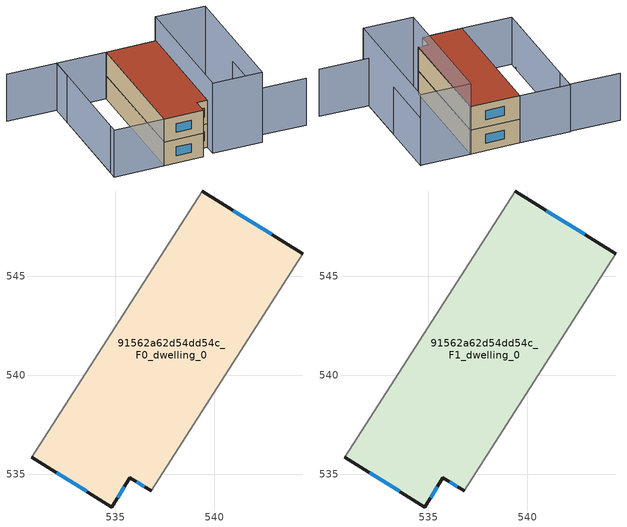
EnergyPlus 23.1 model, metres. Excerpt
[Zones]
91562a62d54dd54c_F0_dwelling_0
 floor ground (EU_floor_Construction): 544.48,546.15 536.8,534.17 535.74,534.83 534.82,533.35 530.77,535.86 539.38,549.32 z0
 wall outside (EU_wall_Construction): 530.77,535.86 534.82,533.35 535.74,534.83 536.8,534.17 / 544.48,546.15 539.38,549.32 z0:3
 wall adiabatic (EU_wall_Construction): 536.8,534.17 544.48,546.15 / 539.38,549.32 530.77,535.86 z0:3
 window (EU_Window_Construction): 536.07,534.62 536.47,534.37 / 535.11,533.81 535.45,534.37 / 532.03,535.08 533.56,534.13 / 542.89,547.14 540.97,548.33 z0.93:2.07
91562a62d54dd54c_F1_dwelling_0
 floor to 91562a62d54dd54c_F0_dwelling_0 (EU_floor_Construction): 544.48,546.15 536.8,534.17 535.74,534.83 534.82,533.35 530.76,535.86 539.38,549.32 z3
 wall outside (EU_wall_Construction): 530.77,535.86 534.82,533.35 535.74,534.83 536.8,534.17 / 544.48,546.15 539.38,549.32 z3:6
 wall adiabatic (EU_wall_Construction): 536.8,534.17 544.48,546.15 / 539.38,549.32 530.77,535.86 z3:6
 window (EU_Window_Construction): 536.07,534.62 536.47,534.37 / 535.11,533.81 535.45,534.37 / 532.03,535.08 533.56,534.13 / 542.89,547.14 540.97,548.33 z3.93:5.07
 roof outside (EU_roof_Construction): 536.8,534.17 544.48,546.15 539.38,549.32 530.77,535.86 534.82,533.35 535.74,534.83 z6
shading: 546.93,527.79 541.9,531.01 / 541.9,531.01 549.62,543.06 / 529.2,555.73 534.26,552.49 / 534.26,552.49 526.28,540.02 / 525.69,539.1 534.31,552.56 / 534.31,552.56 539.38,549.32 / 539.38,549.32 530.76,535.86 / 530.76,535.86 525.69,539.1 z0:6; 549.57,542.99 541.07,529.71 / 541.07,529.71 536.02,532.95 / 536.02,532.95 544.52,546.22 / 544.52,546.22 549.57,542.99 z0:9
[Building]
EU S2 Campaign: North Axis=0; Terrain=City; Solar Distribution=FullExterior
[Site:Location]
Montreal-Trudeau.Intl.AP: Latitude=45.4667; Longitude=-73.75; Time Zone=-5; Elevation=36
[SizingPeriod:WeatherFileDays]
AnnualSizingPeriod: Begin Month=1; Begin Day of Month=1; End Month=12; End Day of Month=31; Day of Week for Start Day=Monday; Use Weather File Daylight Saving Period=No; Use Weather File Rain and Snow Indicators=No
[MATERIAL]
EU_InternalMass_Material: Roughness=MediumRough; Thickness=0.1; Conductivity=1; Density=1800; Specific Heat=900; Thermal Absorptance=0.9; Solar Absorptance=0.7; Visible Absorptance=0.7
[MATERIAL:NOMASS] Roughness=MediumRough; Thermal Absorptance=0.9; Solar Absorptance=0.7; Visible Absorptance=0.7
Name | Thermal Resistance
EU_wall_NoMass; EU_floor_NoMass | 1.51479
EU_roof_NoMass | 2.84114
[WINDOWMATERIAL:SIMPLEGLAZINGSYSTEM]
EU_Window_SimpleGlazing: UFactor=3.53504; Solar Heat Gain Coefficient=0.8; Visible Transmittance=0.8
[CONSTRUCTION]
EU_wall_Construction: EU_wall_NoMass
EU_roof_Construction: EU_roof_NoMass
EU_floor_Construction: EU_floor_NoMass
EU_Window_Construction: EU_Window_SimpleGlazing
EU_InternalMass_Construction: EU_InternalMass_Material
[ZONE] Type=1; Multiplier=1; Ceiling Height=autocalculate; Floor Area=autocalculate; Part of Total Floor Area=Yes
Name | Volume
91562a62d54dd54c_F0_dwelling_0 | 280.96
91562a62d54dd54c_F1_dwelling_0 | 280.959
[INTERNALMASS] Construction=EU_InternalMass_Construction; Surface Area=93.6533
Name | Zone or ZoneList
91562a62d54dd54c_F0_dwelling_0_EU_InternalMass | 91562a62d54dd54c_F0_dwelling_0
91562a62d54dd54c_F1_dwelling_0_EU_InternalMass | 91562a62d54dd54c_F1_dwelling_0
[OTHEREQUIPMENT] Fuel Type=Electricity; Design Level Calculation Method=Watts/Area; Power per Zone Floor Area=1; Fraction Latent=0; Fraction Radiant=0; Fraction Lost=0; Carbon Dioxide Generation Rate=0; EndUse Subcategory=EU_Step8_InternalGains
Name | Zone or ZoneList or Space or SpaceList | Schedule
EU_Step8_InternalGain_91562a62d54dd54c_F0_dwelling_0_f000 | 91562a62d54dd54c_F0_dwelling_0 | EU_Step8_GainSchedule_91562a62d54dd54c_F0_dwelling_0_f000
EU_Step8_InternalGain_91562a62d54dd54c_F1_dwelling_0_f000 | 91562a62d54dd54c_F1_dwelling_0 | EU_Step8_GainSchedule_91562a62d54dd54c_F1_dwelling_0_f000
[ZONEVENTILATION:DESIGNFLOWRATE] Schedule=EU_AlwaysOn; Design Flow Rate Calculation Method=AirChanges/Hour; Air Changes per Hour=0.775154; Ventilation Type=Natural; Fan Pressure Rise=0; Fan Total Efficiency=1; Constant Term Coefficient=1; Temperature Term Coefficient=0; Velocity Term Coefficient=0; Velocity Squared Term Coefficient=0; Minimum Indoor Temperature=-100; Maximum Indoor Temperature=100; Delta Temperature=-100; Minimum Outdoor Temperature=-100; Maximum Outdoor Temperature=100; Maximum Wind Speed=40
Name | Zone or ZoneList or Space or SpaceList
EU_ConstantAir_91562a62d54dd54c_F0_dwelling_0 | 91562a62d54dd54c_F0_dwelling_0
EU_ConstantAir_91562a62d54dd54c_F1_dwelling_0 | 91562a62d54dd54c_F1_dwelling_0
[HVACTEMPLATE:THERMOSTAT] Constant Heating Setpoint=20; Constant Cooling Setpoint=50
EU_HeatOnly_91562a62d54dd54c_F0_dwelling_0; EU_HeatOnly_91562a62d54dd54c_F1_dwelling_0
[HVACTEMPLATE:ZONE:IDEALLOADSAIRSYSTEM] System Availability Schedule=EU_AlwaysOn; Maximum Heating Supply Air Temperature=50; Minimum Cooling Supply Air Temperature=13; Maximum Heating Supply Air Humidity Ratio=0.0156; Minimum Cooling Supply Air Humidity Ratio=0.0077; Heating Limit=NoLimit; Cooling Limit=NoLimit; Heating Availability Schedule=EU_AlwaysOn; Cooling Availability Schedule=EU_CoolingOff; Dehumidification Control Type=ConstantSensibleHeatRatio; Cooling Sensible Heat Ratio=0.7; Dehumidification Setpoint=60; Humidification Control Type=None; Humidification Setpoint=30; Outdoor Air Method=None; Outdoor Air Flow Rate per Person=0.00944; Outdoor Air Flow Rate per Zone Floor Area=0; Outdoor Air Flow Rate per Zone=0; Demand Controlled Ventilation Type=None; Outdoor Air Economizer Type=NoEconomizer; Heat Recovery Type=None; Sensible Heat Recovery Effectiveness=0.7; Latent Heat Recovery Effectiveness=0.65
Name | Template Thermostat
91562a62d54dd54c_F0_dwelling_0 | EU_HeatOnly_91562a62d54dd54c_F0_dwelling_0
91562a62d54dd54c_F1_dwelling_0 | EU_HeatOnly_91562a62d54dd54c_F1_dwelling_0
[SIZING:ZONE] Zone Cooling Design Supply Air Temperature Input Method=SupplyAirTemperature; Zone Cooling Design Supply Air Temperature=13; Zone Heating Design Supply Air Temperature Input Method=SupplyAirTemperature; Zone Heating Design Supply Air Temperature=50; Zone Cooling Design Supply Air Humidity Ratio=0.008; Zone Heating Design Supply Air Humidity Ratio=0.008; Cooling Design Air Flow Method=DesignDay; Cooling Design Air Flow Rate=0; Cooling Minimum Air Flow per Zone Floor Area=0.000762; Cooling Minimum Air Flow=0; Cooling Minimum Air Flow Fraction=0.2; Heating Design Air Flow Method=DesignDay; Heating Design Air Flow Rate=0; Heating Maximum Air Flow per Zone Floor Area=0.002032; Heating Maximum Air Flow=0.141576; Heating Maximum Air Flow Fraction=0.3; Account for Dedicated Outdoor Air System=No; Dedicated Outdoor Air System Control Strategy=NeutralSupplyAir; Dedicated Outdoor Air Low Setpoint Temperature for Design=autosize; Dedicated Outdoor Air High Setpoint Temperature for Design=autosize; Zone Load Sizing Method=Sensible Load Only No Latent Load; Zone Latent Cooling Design Supply Air Humidity Ratio Input Method=HumidityRatioDifference; Zone Cooling Design Supply Air Humidity Ratio Difference=0.005; Zone Latent Heating Design Supply Air Humidity Ratio Input Method=HumidityRatioDifference; Zone Humidification Design Supply Air Humidity Ratio Difference=0.005
91562a62d54dd54c_F0_dwelling_0; 91562a62d54dd54c_F1_dwelling_0
[SCHEDULE:CONSTANT]
Name | Hourly Value
EU_AlwaysOn | 1
EU_CoolingOff | 0
[SCHEDULE:FILE] Column Number=1; Rows to Skip at Top=0; Number of Hours of Data=8760; Column Separator=Comma; Interpolate to Timestep=No; Minutes per Item=60; Adjust Schedule for Daylight Savings=Yes
Name | File
EU_Step8_GainSchedule_91562a62d54dd54c_F0_dwelling_0_f000 | ../../schedules/91562a62d54dd54c/91562a62d54dd54c_F0_dwelling_0_f000_gain.csv
EU_Step8_GainSchedule_91562a62d54dd54c_F1_dwelling_0_f000 | ../../schedules/91562a62d54dd54c/91562a62d54dd54c_F1_dwelling_0_f000_gain.csv
